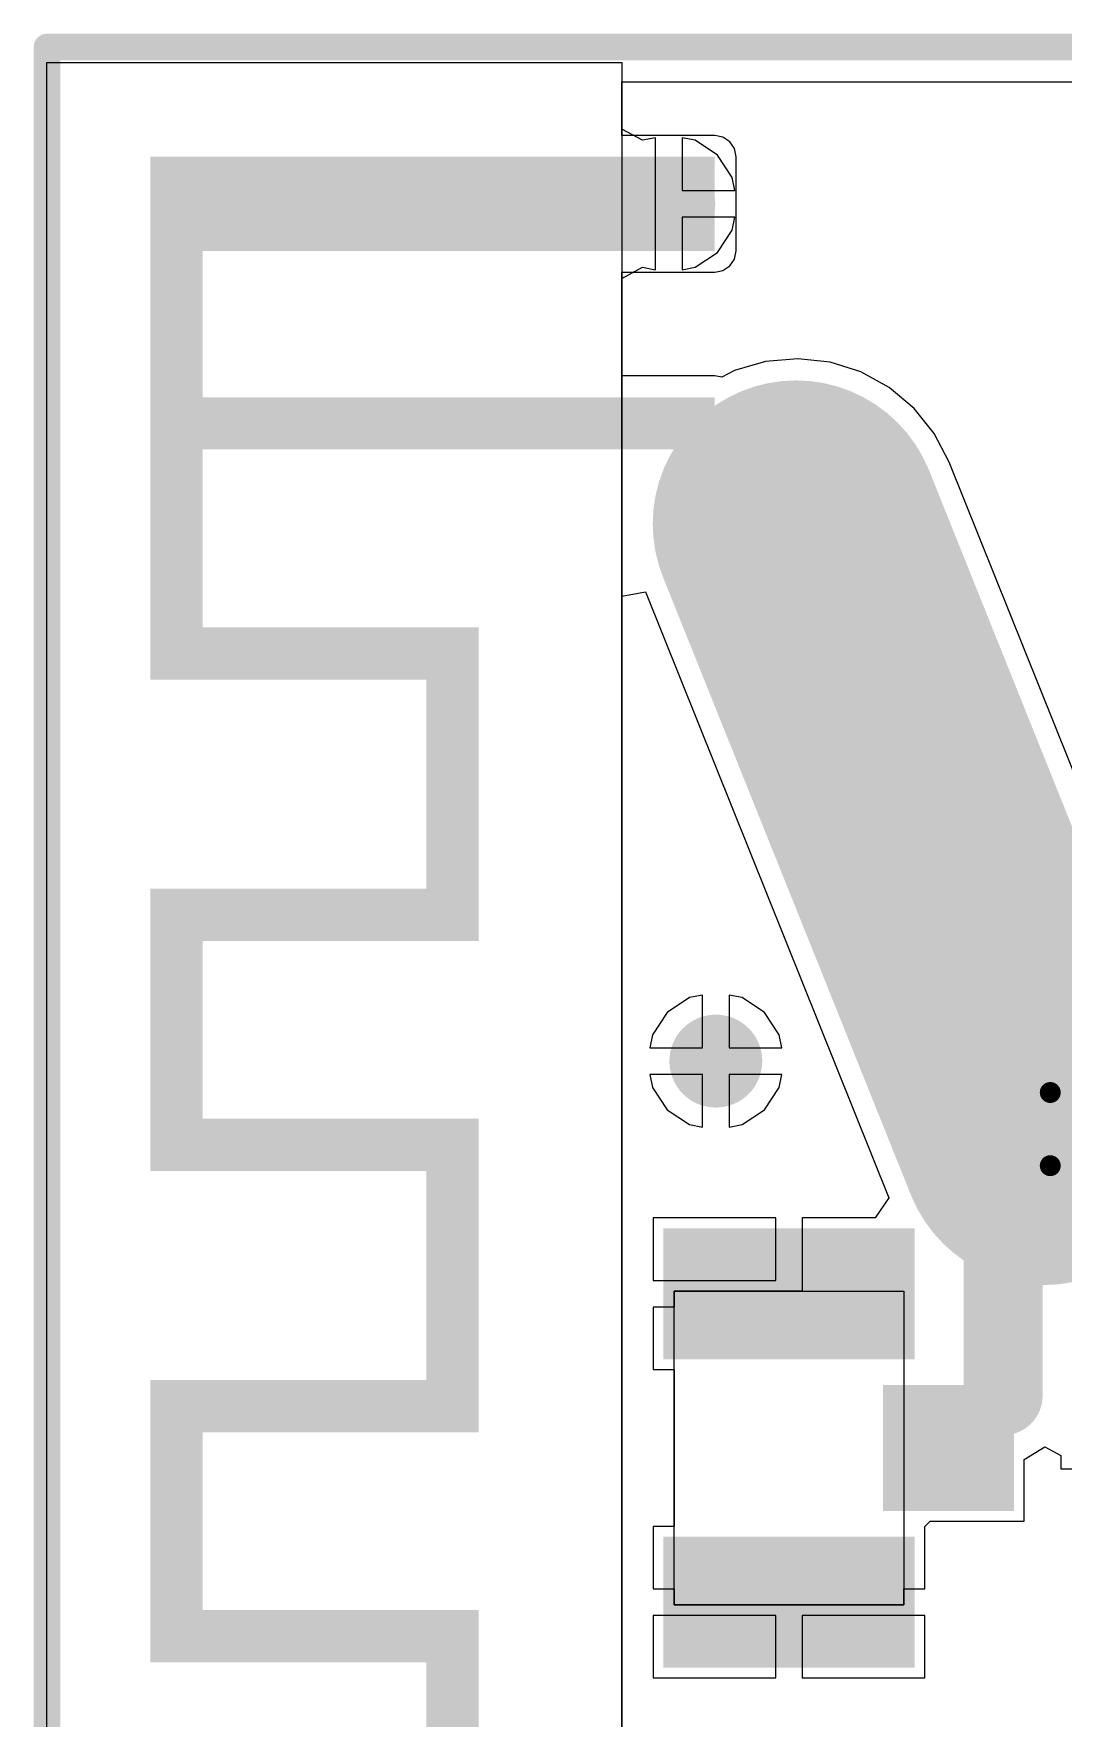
# Model space of a CAD drawing. Extents: x 1.5 to 6.07, y 1.57 to 4.74.
# Drawn here: x 1.503 to 1.891, y 4.107 to 4.741 of the extents above; entities that cross this region are included whole.
import ezdxf

# ---------------------------------------------------------------- set-up
doc = ezdxf.new("R2010")
doc.units = 0
for name, color, linetype in [('BOTTOMLAYER', 5, 'CONTINUOUS'), ('BOTTOMOVERLAY', 54, 'CONTINUOUS'), ('BOTTOMPASTE', 16, 'CONTINUOUS'), ('BOTTOMSOLDER', 6, 'CONTINUOUS'), ('KEEPOUTLAYER', 6, 'CONTINUOUS'), ('MULTILAYER', 9, 'CONTINUOUS'), ('TOPLAYER', 1, 'CONTINUOUS'), ('VIAHOLELAYER', 16, 'CONTINUOUS')]:
    doc.layers.add(name, color=color, linetype=linetype)

msp = doc.modelspace()

# ---------------------------------------------------------------- linework, layer by layer
at = {"layer": 'BOTTOMLAYER'}
for p, q in [((1.724409, 4.70291), (1.724409, 4.723094)), ((1.724409, 4.723094), (3.093173, 4.723094)), ((1.741491, 4.70291), (1.724409, 4.70291)), ((1.741502, 4.702912), (1.741491, 4.70291)), ((1.74275, 4.702912), (1.741502, 4.702912)), ((1.74276, 4.70291), (1.74275, 4.702912)), ((1.759449, 4.70291), (1.74276, 4.70291)), ((1.762521, 4.702299), (1.759449, 4.70291)), ((1.765126, 4.700559), (1.762521, 4.702299)), ((1.766866, 4.697954), (1.765126, 4.700559)), ((1.767477, 4.694882), (1.766866, 4.697954)), ((1.767477, 4.679779), (1.767477, 4.694882)), ((1.767479, 4.679769), (1.767477, 4.679779)), ((1.767479, 4.674562), (1.767479, 4.679769)), ((1.767477, 4.674552), (1.767479, 4.674562)), ((1.767477, 4.659449), (1.767477, 4.674552)), ((1.765126, 4.653772), (1.766866, 4.656377)), ((1.766866, 4.656377), (1.767477, 4.659449)), ((1.724409, 4.612359), (1.724409, 4.651421)), ((1.724409, 4.651421), (1.741491, 4.651421)), ((1.741491, 4.651421), (1.741501, 4.651419)), ((1.741501, 4.651419), (1.742751, 4.651419)), ((1.742751, 4.651419), (1.742761, 4.651421)), ((1.742761, 4.651421), (1.759449, 4.651421)), ((1.759449, 4.651421), (1.762521, 4.652032)), ((1.762521, 4.652032), (1.765126, 4.653772)), ((1.790754, 4.618831), (1.778612, 4.61777)), ((1.80287, 4.617504), (1.790754, 4.618831)), ((1.759449, 4.612359), (1.724409, 4.612359)), ((1.762066, 4.611838), (1.759449, 4.612359)), ((1.766911, 4.61436), (1.762066, 4.611838)), ((1.778612, 4.61777), (1.766911, 4.61436)), ((1.814494, 4.613838), (1.80287, 4.617504)), ((1.825179, 4.607976), (1.814494, 4.613838)), ((1.834515, 4.600141), (1.825179, 4.607976)), ((1.842144, 4.590635), (1.834515, 4.600141)), ((1.847771, 4.579824), (1.842144, 4.590635)), ((1.938291, 4.354331), (1.847771, 4.579824)), ((1.724409, 4.529374), (1.733339, 4.531099)), ((1.724409, 3.901575), (1.724409, 4.529374)), ((1.733339, 4.531099), (1.824981, 4.30281)), ((1.749942, 4.378233), (1.741549, 4.372624)), ((1.754843, 4.379207), (1.749942, 4.378233)), ((1.754843, 4.359331), (1.754843, 4.379207)), ((1.769743, 4.378233), (1.764843, 4.379207)), ((1.764843, 4.379207), (1.764843, 4.359331)), ((1.778136, 4.372624), (1.769743, 4.378233)), ((1.741549, 4.372624), (1.735941, 4.364231)), ((1.783744, 4.364231), (1.778136, 4.372624)), ((1.735941, 4.364231), (1.734966, 4.359331)), ((1.734966, 4.359331), (1.754843, 4.359331)), ((1.764843, 4.359331), (1.784719, 4.359331)), ((1.784719, 4.359331), (1.783744, 4.364231)), ((1.754843, 4.349331), (1.734966, 4.349331)), ((1.734966, 4.349331), (1.735941, 4.34443)), ((1.754843, 4.329454), (1.754843, 4.349331)), ((1.784719, 4.349331), (1.764843, 4.349331)), ((1.764843, 4.349331), (1.764843, 4.329454)), ((1.783744, 4.34443), (1.784719, 4.349331)), ((1.735941, 4.34443), (1.741549, 4.336037)), ((1.778136, 4.336037), (1.783744, 4.34443)), ((1.741549, 4.336037), (1.749942, 4.330429)), ((1.769743, 4.330429), (1.778136, 4.336037)), ((1.749942, 4.330429), (1.754843, 4.329454)), ((1.764843, 4.329454), (1.769743, 4.330429)), ((1.824981, 4.30281), (1.819888, 4.295276)), ((1.782401, 4.295276), (1.73622, 4.295276)), ((1.73622, 4.295276), (1.73622, 4.271732)), ((1.782401, 4.271732), (1.782401, 4.295276)), ((1.819888, 4.295276), (1.792401, 4.295276)), ((1.792401, 4.295276), (1.792401, 4.267717)), ((1.73622, 4.271732), (1.782401, 4.271732)), ((1.744094, 4.149606), (1.744094, 4.267717)), ((1.744094, 4.267717), (1.830709, 4.267717)), ((1.792401, 4.267717), (1.744094, 4.267717)), ((1.744094, 4.267717), (1.744094, 4.261732)), ((1.830709, 4.267717), (1.830709, 4.149606)), ((1.744094, 4.261732), (1.73622, 4.261732)), ((1.73622, 4.261732), (1.73622, 4.238189)), ((1.73622, 4.238189), (1.744094, 4.238189)), ((1.744094, 4.238189), (1.744094, 4.179134)), ((1.875984, 4.204368), (1.883785, 4.209043)), ((1.883785, 4.209043), (1.889764, 4.205848)), ((1.889764, 4.205848), (1.889764, 4.200788)), ((1.875984, 4.181102), (1.875984, 4.204368)), ((1.889764, 4.200788), (1.906417, 4.200788)), ((1.838583, 4.179134), (1.840551, 4.181102)), ((1.840551, 4.181102), (1.875984, 4.181102)), ((1.744094, 4.179134), (1.73622, 4.179134)), ((1.73622, 4.179134), (1.73622, 4.15559)), ((1.838583, 4.15559), (1.838583, 4.179134)), ((1.838583, 4.179134), (1.838583, 4.179134)), ((1.838583, 4.179134), (1.838583, 4.179134)), ((1.73622, 4.15559), (1.744094, 4.15559)), ((1.744094, 4.15559), (1.744094, 4.149606)), ((1.830709, 4.149606), (1.830709, 4.15559)), ((1.830709, 4.15559), (1.838583, 4.15559)), ((1.830709, 4.149606), (1.744094, 4.149606)), ((1.744094, 4.149606), (1.830709, 4.149606)), ((1.782401, 4.14559), (1.73622, 4.14559)), ((1.73622, 4.14559), (1.73622, 4.122047)), ((1.782401, 4.122047), (1.782401, 4.14559)), ((1.838583, 4.14559), (1.792401, 4.14559)), ((1.792401, 4.14559), (1.792401, 4.122047)), ((1.838583, 4.122047), (1.838583, 4.14559)), ((1.73622, 4.122047), (1.782401, 4.122047)), ((1.792401, 4.122047), (1.838583, 4.122047))]:
    msp.add_line(p, q, dxfattribs=at)
for points, const_width in [([(1.733376, 4.677165, 1), (1.750876, 4.677165, 1)], 0.0175), ([(1.763073, 4.556662, 1), (1.817073, 4.556662, 1)], 0.054), ([(1.856464, 4.324016, 1), (1.910465, 4.324016, 1)], 0.054), ([(1.751092, 4.354331, 1), (1.768593, 4.354331, 1)], 0.0175), ([(1.860689, 4.314961, 1), (1.875531, 4.314961, 1)], 0.014842), ([(1.860689, 4.228346, 1), (1.875531, 4.228346, 1)], 0.014842)]:
    msp.add_lwpolyline(points, format="xyb", close=True, dxfattribs=dict(at, const_width=const_width))
for points, const_width in [([(1.790073, 4.556662), (1.883465, 4.324016)], 0.108), ([(1.86811, 4.228346), (1.86811, 4.314961)], 0.029685)]:
    msp.add_lwpolyline(points, dxfattribs=dict(at, const_width=const_width))
for points in [[(1.54685, 4.694882), (1.54685, 4.498032), (1.566535, 4.694882), (1.566535, 4.498032)], [(1.56378, 4.694882), (1.56378, 4.659449), (1.759449, 4.694882), (1.759449, 4.659449)], [(1.558268, 4.604331), (1.558268, 4.584646), (1.759449, 4.604331), (1.759449, 4.584646)], [(1.559055, 4.517716), (1.559055, 4.498031), (1.670473, 4.517716), (1.670473, 4.498031)], [(1.650788, 4.508661), (1.650788, 4.410236), (1.670473, 4.508661), (1.670473, 4.410236)], [(1.54685, 4.419291), (1.54685, 4.312992), (1.566535, 4.419291), (1.566535, 4.312992)], [(1.553544, 4.419291), (1.553544, 4.399606), (1.670473, 4.419291), (1.670473, 4.399606)], [(1.557874, 4.332677), (1.557874, 4.312992), (1.670472, 4.332677), (1.670472, 4.312992)], [(1.650788, 4.320867), (1.650788, 4.226378), (1.670473, 4.320867), (1.670473, 4.226378)], [(1.744094, 4.287402), (1.744094, 4.246063), (1.830709, 4.287402), (1.830709, 4.246063)], [(1.546851, 4.234252), (1.546851, 4.127953), (1.566536, 4.234252), (1.566536, 4.127953)], [(1.56063, 4.234252), (1.56063, 4.214567), (1.670472, 4.234252), (1.670472, 4.214567)], [(1.826772, 4.228346), (1.826772, 4.188976), (1.86811, 4.228346), (1.86811, 4.188976)], [(1.744094, 4.17126), (1.744094, 4.129921), (1.830709, 4.17126), (1.830709, 4.129921)], [(1.55748, 4.147638), (1.55748, 4.127953), (1.670472, 4.147638), (1.670472, 4.127953)], [(1.650788, 4.136614), (1.650788, 4.019291), (1.670473, 4.136614), (1.670473, 4.019291)]]:
    msp.add_solid(points, dxfattribs=at)
at = {"layer": 'BOTTOMOVERLAY', "const_width": 0.003937}
for points in [[(1.883858, 4.34252, 1), (1.887795, 4.34252, 1)], [(1.883858, 4.314961, 1), (1.887795, 4.314961, 1)]]:
    msp.add_lwpolyline(points, format="xyb", close=True, dxfattribs=at)
at = {"layer": 'BOTTOMOVERLAY', "const_width": 0.007874}
msp.add_lwpolyline([(1.885827, 4.314961), (1.885827, 4.34252)], dxfattribs=at)
at = {"layer": 'BOTTOMPASTE'}
for points in [[(1.744094, 4.287402), (1.744094, 4.246063), (1.830709, 4.287402), (1.830709, 4.246063)], [(1.826772, 4.228346), (1.826772, 4.188976), (1.86811, 4.228346), (1.86811, 4.188976)], [(1.744094, 4.17126), (1.744094, 4.129921), (1.830709, 4.17126), (1.830709, 4.129921)]]:
    msp.add_solid(points, dxfattribs=at)
at = {"layer": 'BOTTOMSOLDER'}
for points in [[(1.740094, 4.291402), (1.740094, 4.242063), (1.834709, 4.291402), (1.834709, 4.242063)], [(1.822772, 4.232346), (1.822772, 4.184976), (1.87211, 4.232346), (1.87211, 4.184976)], [(1.740094, 4.17526), (1.740094, 4.125921), (1.834709, 4.17526), (1.834709, 4.125921)]]:
    msp.add_solid(points, dxfattribs=at)
at = {"layer": 'KEEPOUTLAYER', "const_width": 0.01}
for points in [[(1.507874, 3.661417), (1.507874, 4.73622)], [(1.507874, 4.73622), (3.106299, 4.73622)]]:
    msp.add_lwpolyline(points, dxfattribs=at)
at = {"layer": 'KEEPOUTLAYER', "const_width": 0.005}
msp.add_lwpolyline([(1.505374, 4.73622, 1), (1.510374, 4.73622, 1)], format="xyb", close=True, dxfattribs=at)
msp.add_lwpolyline([(1.505374, 4.73622, 1), (1.510374, 4.73622, 1)], format="xyb", close=True, dxfattribs=at)
at = {"layer": 'MULTILAYER'}
for p, q in [((1.507874, 4.730315), (1.724409, 4.730315)), ((1.507874, 3.901575), (1.507874, 4.730315)), ((1.724409, 4.730315), (1.724409, 3.901575))]:
    msp.add_line(p, q, dxfattribs=at)
at = {"layer": 'MULTILAYER', "const_width": 0.0175}
for points in [[(1.733376, 4.677165, 1), (1.750876, 4.677165, 1)], [(1.751092, 4.354331, 1), (1.768593, 4.354331, 1)]]:
    msp.add_lwpolyline(points, format="xyb", close=True, dxfattribs=at)
at = {"layer": 'TOPLAYER'}
for p, q in [((1.724409, 4.705245), (1.724409, 4.723094)), ((1.724409, 4.723094), (3.093173, 4.723094)), ((1.732226, 4.701067), (1.724409, 4.705245)), ((1.737126, 4.702042), (1.732226, 4.701067)), ((1.737126, 4.677155), (1.737126, 4.702042)), ((1.752026, 4.701067), (1.747126, 4.702042)), ((1.747126, 4.702042), (1.747126, 4.682165)), ((1.76042, 4.695459), (1.752026, 4.701067)), ((1.766028, 4.687066), (1.76042, 4.695459)), ((1.747126, 4.682165), (1.767003, 4.682165)), ((1.767003, 4.682165), (1.766028, 4.687066)), ((1.737126, 4.652289), (1.737126, 4.677155)), ((1.767003, 4.672165), (1.747126, 4.672165)), ((1.747126, 4.672165), (1.747126, 4.652289)), ((1.766028, 4.667265), (1.767003, 4.672165)), ((1.76042, 4.658872), (1.766028, 4.667265)), ((1.752026, 4.653264), (1.76042, 4.658872)), ((1.724409, 4.649086), (1.732226, 4.653264)), ((1.732226, 4.653264), (1.737126, 4.652289)), ((1.747126, 4.652289), (1.752026, 4.653264)), ((1.724409, 3.901575), (1.724409, 4.649086)), ((1.749942, 4.378233), (1.741549, 4.372624)), ((1.754843, 4.379207), (1.749942, 4.378233)), ((1.754843, 4.359331), (1.754843, 4.379207)), ((1.769743, 4.378233), (1.764843, 4.379207)), ((1.764843, 4.379207), (1.764843, 4.359331)), ((1.778136, 4.372624), (1.769743, 4.378233)), ((1.741549, 4.372624), (1.735941, 4.364231)), ((1.783744, 4.364231), (1.778136, 4.372624)), ((1.735941, 4.364231), (1.734966, 4.359331)), ((1.734966, 4.359331), (1.754843, 4.359331)), ((1.764843, 4.359331), (1.784719, 4.359331)), ((1.784719, 4.359331), (1.783744, 4.364231)), ((1.754843, 4.349331), (1.734966, 4.349331)), ((1.734966, 4.349331), (1.735941, 4.34443)), ((1.754843, 4.329454), (1.754843, 4.349331)), ((1.784719, 4.349331), (1.764843, 4.349331)), ((1.764843, 4.349331), (1.764843, 4.329454)), ((1.783744, 4.34443), (1.784719, 4.349331)), ((1.735941, 4.34443), (1.741549, 4.336037)), ((1.778136, 4.336037), (1.783744, 4.34443)), ((1.741549, 4.336037), (1.749942, 4.330429)), ((1.769743, 4.330429), (1.778136, 4.336037)), ((1.749942, 4.330429), (1.754843, 4.329454)), ((1.764843, 4.329454), (1.769743, 4.330429))]:
    msp.add_line(p, q, dxfattribs=at)
at = {"layer": 'TOPLAYER', "const_width": 0.0175}
for points in [[(1.733376, 4.677165, 1), (1.750876, 4.677165, 1)], [(1.751092, 4.354331, 1), (1.768593, 4.354331, 1)]]:
    msp.add_lwpolyline(points, format="xyb", close=True, dxfattribs=at)
at = {"layer": 'VIAHOLELAYER', "const_width": 0.01}
for points in [[(1.737126, 4.677165, 1), (1.747126, 4.677165, 1)], [(1.754843, 4.354331, 1), (1.764843, 4.354331, 1)]]:
    msp.add_lwpolyline(points, format="xyb", close=True, dxfattribs=at)

doc.saveas('drawing.dxf')
